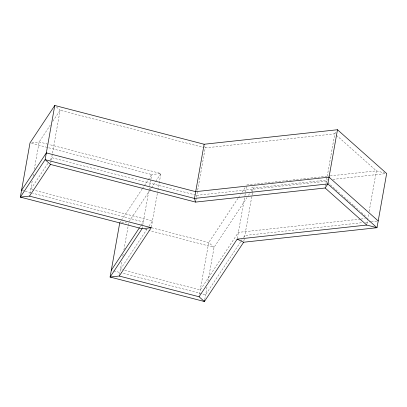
<?xml version="1.0" encoding="UTF-8"?>
<svg xmlns="http://www.w3.org/2000/svg" width="407" height="407" viewBox="0 0 407 407"><rect width="100%" height="100%" fill="white"/><g stroke="black" fill="none" stroke-linecap="round" stroke-linejoin="round"><path stroke-width="0.31" stroke-dasharray="2.04 1.53" d="M29.95 193.651L32.275 180.606M33.053 176.241L33.496 173.743M34.274 169.378L39.164 141.926L50.346 125.03M50.697 163.202L51.134 160.74M51.246 160.124L60.129 110.246L55.23 105.876M119.475 274.806L122.014 260.531M122.792 256.166L123.24 253.668M123.906 249.923L128.683 223.097M142.074 228.709L149.613 186.375M149.725 185.75L150.839 179.512M150.946 178.892L151.725 174.522L160.887 173.524L157.774 190.995M151.343 227.096L157.667 191.616M195.904 200.249L196.347 197.787M196.454 197.171L205.23 147.909L204.446 145.294M199.496 294.292L208.71 242.567L238.09 198.173M204.736 299.669L207.168 286.009M207.946 281.644L214.057 247.329L246.993 197.568M237.291 238.533L244.831 196.189M244.943 195.569L246.723 185.587M243.864 240.995L244.414 237.917M244.526 237.301L252.411 193.03M252.518 192.404L253.296 188.039L330.403 179.645M325.463 186.152L325.9 183.689M326.012 183.069L327.116 176.857M327.228 176.231L334.788 133.811L336.136 131.771M366.956 223.819L367.506 220.736M367.618 220.121L368.722 213.909M369.164 211.411L376.389 170.859L337.149 135.913M52.793 121.332L60.129 110.246L203.999 147.588M47.843 163.466L30.718 189.341L33.791 190.14M49.939 160.302L51.684 157.662L195.553 195.004M119.744 222.848L121.133 220.747M121.484 220.223L141.992 189.23M142.338 188.706L144.078 186.08M144.424 185.551L147.904 180.301M148.25 179.777L151.725 174.522L31.232 143.244M129.253 221.327L149.415 190.858M149.766 190.334L151.155 188.232M151.501 187.708L155.326 181.929M155.672 181.405L160.887 173.524L48.998 144.48M139.805 227.187L140.501 226.139M140.847 225.615L143.279 221.937L32.621 193.213M147.227 228.82L120.462 269.266L122.304 269.744M148.967 226.19L152.442 220.94L34.407 190.298M238.441 197.644L240.537 194.475M241.936 192.358L245.436 187.078M248.392 195.452L249.796 193.33M251.195 191.214L253.296 188.039L250.605 186.757M240.649 241.804L205.611 294.744L121.098 272.807M241 241.275L242.048 239.687M243.452 237.571L244.851 235.455L362.403 222.66M31.832 142.725L39.164 141.926L48.387 144.322M205.23 147.909L334.788 133.811L336.675 135.495M246.835 184.961L329.624 175.951M330.255 175.88L376.389 170.859L384.839 173.056M332.931 179.37L386.65 173.524M196.785 195.324L326.343 181.222L327.284 182.066M121.576 222.649L126.465 222.115M360.363 219.103L238.385 232.377L200.264 289.982L122.914 269.902M360.994 219.032L365.415 218.549M365.562 222.314L370.619 221.764M371.25 221.693L376.938 221.077M22.171 190.501L24.629 191.137M25.244 191.295L32.005 193.05M151.618 227.747L208.71 242.567L214.057 247.329L149.14 230.479M144.856 229.365L148.53 230.321M113.746 270.899L120.487 272.649M327.757 182.489L339.58 193.015M341.468 194.699L346.199 198.906M346.667 199.328L353.286 205.225M353.759 205.642L359.432 210.699M361.324 212.383L366.997 217.435"/><path stroke-width="0.61" d="M119.251 276.038L199.059 296.754L237.179 239.148L243.645 242.226L376.999 227.711L386.65 173.524L337.484 129.736L204.131 144.251L54.782 105.479L45.131 159.671L20.35 197.115L142.074 228.709L151.236 227.711L119.251 276.038L110.094 277.035L119.744 222.848M204.131 144.251L194.48 198.438L195.579 202.096L325.132 187.998L366.738 225.051L376.999 227.711L327.828 183.923L194.48 198.438L45.131 159.671L50.478 164.433L195.579 202.096M204.624 300.29L204.406 301.521L110.094 277.035L142.074 228.709M337.484 129.736L327.828 183.923L325.132 187.998M54.782 105.479L30.001 142.923L20.35 197.115L29.513 196.118L151.236 227.711M21.556 190.339L46.337 152.895L195.686 191.661L329.034 177.152L378.205 220.94M29.513 196.118L50.478 164.433M111.299 270.263L139.459 227.717M243.645 242.226L204.406 301.521L199.059 296.754M237.179 239.148L366.738 225.051"/></g></svg>
